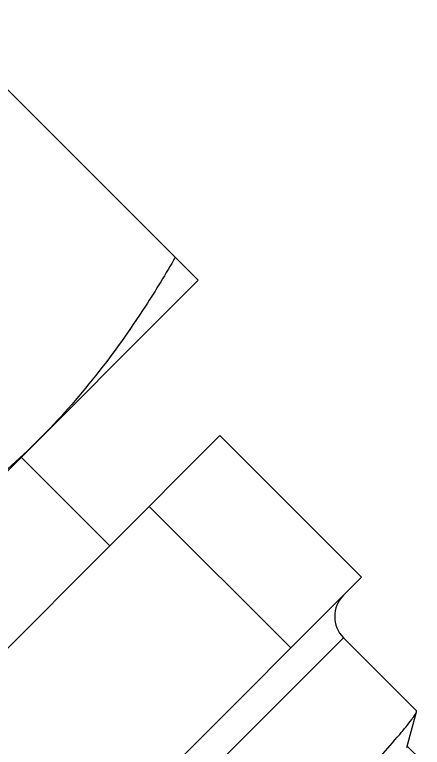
# Model space of a CAD drawing. Extents: x -1396510 to 1250330, y -1892470 to 1623980.
# Drawn here: x -1166903.8 to -1166865, y -62408.2 to -62338.5 of the extents above; entities that cross this region are included whole.
import ezdxf

# ---------------------------------------------------------------- set-up
doc = ezdxf.new("R2010")
doc.units = 0
doc.header["$LTSCALE"] = 1000
doc.header["$MEASUREMENT"] = 0

msp = doc.modelspace()

# ---------------------------------------------------------------- linework, layer by layer
at = {"linetype": 'Continuous'}
for p, q in [((-1166911.575, -62338.505), (-1166886.333, -62363.748)), ((-1166886.333, -62363.748), (-1166946.914, -62424.329)), ((-1166932.147, -62426.39), (-1166884.272, -62378.515)), ((-1166884.272, -62378.515), (-1166870.81, -62391.978)), ((-1166903.161, -62380.576), (-1166894.747, -62388.99)), ((-1166891.004, -62385.246), (-1166877.541, -62398.709)), ((-1166918.685, -62439.852), (-1166870.81, -62391.978)), ((-1166912.922, -62438.128), (-1166872.534, -62397.741)), ((-1166865.598, -62404.676), (-1166872.534, -62397.741)), ((-1166866.505, -62408.155), (-1166865.592, -62404.764)), ((-1166865.592, -62404.764), (-1166865.598, -62404.676)), ((-1166865.044, -62409.469), (-1166866.474, -62408.038))]:
    msp.add_line(p, q, dxfattribs=at)
msp.add_arc((-1166870.515, -62395.721), 2.856, 135.00006, 224.99994, dxfattribs=at)
for points, knots in [([(-1166888.518, -62361.563), (-1166889.424, -62363.136), (-1166893.167, -62369.312), (-1166897.654, -62375.068), (-1166901.478, -62378.893)], [0, 0, 0, 0, 0.251266, 1, 1, 1, 1]), ([(-1166901.478, -62378.893), (-1166905.303, -62382.718), (-1166911.06, -62387.204), (-1166917.236, -62390.947), (-1166918.809, -62391.853)], [0, 0, 0, 0, 0.748734, 1, 1, 1, 1]), ([(-1166884.594, -62426.068), (-1166882.214, -62423.494), (-1166878.748, -62419.749), (-1166874.338, -62414.947), (-1166871.512, -62411.838), (-1166869.163, -62409.217), (-1166867.39, -62407.167), (-1166866.29, -62405.848), (-1166865.775, -62405.115), (-1166865.619, -62404.864), (-1166865.592, -62404.764)], [0, 0, 0, 0, 0.368142, 0.535897, 0.684709, 0.809342, 0.905414, 0.969598, 0.989056, 1, 1, 1, 1])]:
    msp.add_open_spline(points, degree=3, knots=knots, dxfattribs=at)

doc.saveas('drawing.dxf')
